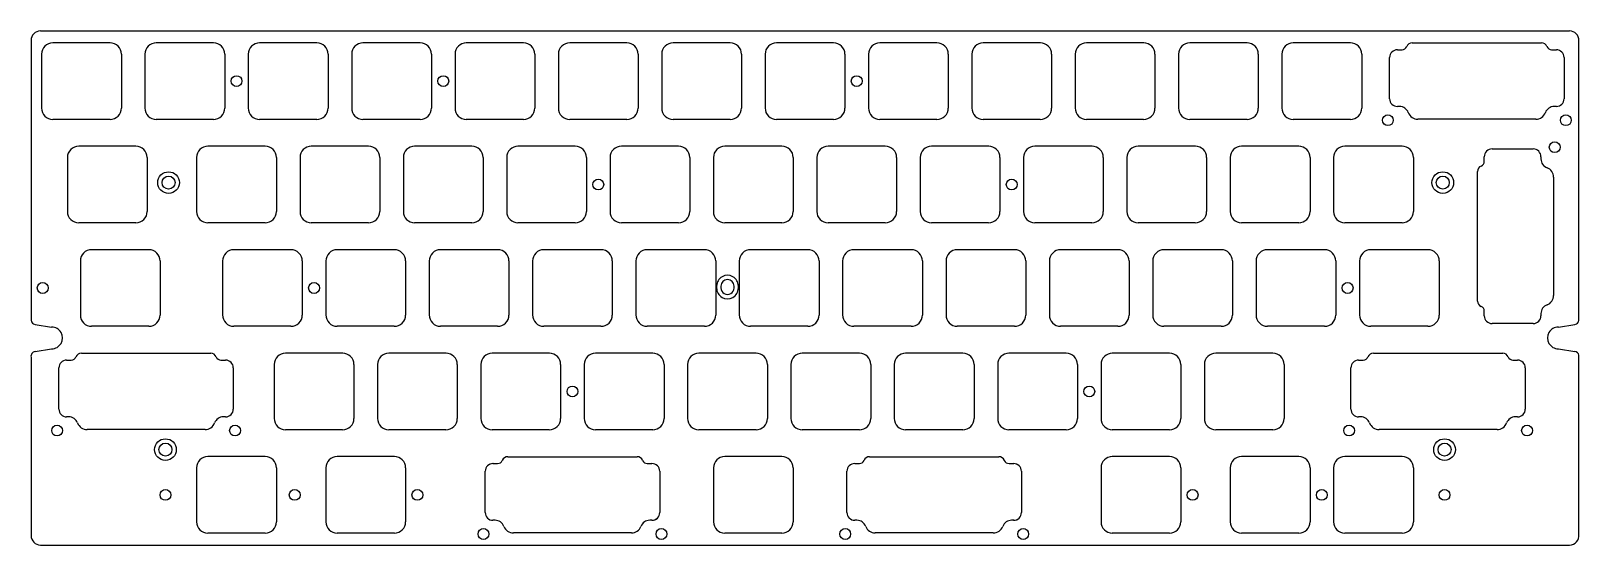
# Model space of a CAD drawing. Header units: millimetres. Extents: x -9 to 276, y -85 to 9.
import ezdxf

# ---------------------------------------------------------------- set-up
doc = ezdxf.new("R2010")
doc.units = ezdxf.units.MM
doc.header["$MEASUREMENT"] = 0
doc.layers.add('BLACK', color=7, linetype='CONTINUOUS')
doc.layers.add('Edge.Cuts', color=53, linetype='CONTINUOUS')

msp = doc.modelspace()

# ---------------------------------------------------------------- linework, layer by layer
at = {"layer": 'BLACK', "linetype": 'Continuous'}
for p, q in [((-7.549999, 9.227501), (274.249872, 9.227501)), ((-9.299999, 7.477485), (-9.300013, -44.04929)), ((5.274972, 7.05), (-5.275, 7.05)), ((24.324972, 7.05), (13.775, 7.05)), ((43.374972, 7.05), (32.825, 7.05)), ((62.424972, 7.05), (51.875, 7.05)), ((81.474972, 7.05), (70.925, 7.05)), ((100.524972, 7.05), (89.975, 7.05)), ((119.574972, 7.05), (109.025, 7.05)), ((138.624972, 7.05), (128.075, 7.05)), ((157.674972, 7.05), (147.125, 7.05)), ((176.724972, 7.05), (166.175, 7.05)), ((195.774972, 7.05), (185.225, 7.05)), ((214.824972, 7.05), (204.275, 7.05)), ((233.874972, 7.05), (223.325, 7.05)), ((276, -44.099973), (276.000001, 7.459735)), ((-7.35, 4.974985), (-7.35, -4.967959)), ((7.350001, 4.975), (7.350001, -4.975015)), ((11.7, 4.974985), (11.7, -4.967959)), ((26.400001, 4.975), (26.400001, -4.975015)), ((30.75, 4.974985), (30.75, -4.967959)), ((45.450001, 4.975), (45.450001, -4.975015)), ((49.8, 4.974985), (49.8, -4.967959)), ((64.500001, 4.975), (64.500001, -4.975015)), ((68.85, 4.974985), (68.85, -4.967959)), ((83.550001, 4.975), (83.550001, -4.975015)), ((87.9, 4.974985), (87.9, -4.967959)), ((102.600001, 4.975), (102.600001, -4.975015)), ((106.95, 4.974985), (106.95, -4.967959)), ((121.650001, 4.975), (121.650001, -4.975015)), ((126, 4.974985), (126, -4.967959)), ((140.700001, 4.975), (140.700001, -4.975015)), ((145.05, 4.974985), (145.05, -4.967959)), ((159.750001, 4.975), (159.750001, -4.975015)), ((164.1, 4.974985), (164.1, -4.967959)), ((178.800001, 4.975), (178.800001, -4.975015)), ((183.15, 4.974985), (183.15, -4.967959)), ((197.850001, 4.975), (197.850001, -4.975015)), ((202.2, 4.974985), (202.2, -4.967959)), ((216.900001, 4.975), (216.900001, -4.975015)), ((221.25, 4.974985), (221.25, -4.967959)), ((235.950001, 4.975), (235.950001, -4.975015)), ((5.26177, -7.05), (-5.275028, -7.05)), ((24.31177, -7.05), (13.774972, -7.05)), ((43.36177, -7.05), (32.824972, -7.05)), ((62.41177, -7.05), (51.874972, -7.05)), ((81.46177, -7.05), (70.924972, -7.05)), ((100.51177, -7.05), (89.974972, -7.05)), ((119.56177, -7.05), (109.024972, -7.05)), ((138.61177, -7.05), (128.074972, -7.05)), ((157.66177, -7.05), (147.124972, -7.05)), ((176.71177, -7.05), (166.174972, -7.05)), ((195.76177, -7.05), (185.224972, -7.05)), ((214.81177, -7.05), (204.274972, -7.05)), ((233.86177, -7.05), (223.324972, -7.05)), ((-2.587499, -14.075015), (-2.587499, -24.01767)), ((10.037472, -12), (-0.5125, -12)), ((12.112501, -14.075), (12.112501, -24.025015)), ((21.225, -14.075015), (21.225, -24.017959)), ((33.849972, -12), (23.3, -12)), ((35.925001, -14.075), (35.925001, -24.025015)), ((40.275, -14.075015), (40.275, -24.017959)), ((52.899972, -12), (42.35, -12)), ((54.975001, -14.075), (54.975001, -24.025015)), ((59.325014, -14.075015), (59.325014, -24.017959)), ((71.949986, -12), (61.400014, -12)), ((74.025015, -14.075), (74.025015, -24.025015)), ((78.375, -14.075015), (78.375, -24.017959)), ((90.999972, -12), (80.45, -12)), ((93.075001, -14.075), (93.075001, -24.025015)), ((97.425, -14.075015), (97.425, -24.017959)), ((110.049972, -12), (99.5, -12)), ((112.125001, -14.075), (112.125001, -24.025015)), ((116.475, -14.075015), (116.475, -24.017959)), ((129.099972, -12), (118.55, -12)), ((131.175001, -14.075), (131.175001, -24.025015)), ((135.525, -14.075015), (135.525, -24.017959)), ((148.149972, -12), (137.6, -12)), ((150.225001, -14.075), (150.225001, -24.025015)), ((154.575, -14.075015), (154.575, -24.017959)), ((167.199972, -12), (156.65, -12)), ((169.275001, -14.075), (169.275001, -24.025015)), ((173.625, -14.075015), (173.625, -24.017959)), ((186.249972, -12), (175.7, -12)), ((188.325001, -14.075), (188.325001, -24.025015)), ((192.675, -14.075015), (192.675, -24.017959)), ((205.299972, -12), (194.75, -12)), ((207.375001, -14.075), (207.375001, -24.025015)), ((211.725, -14.075015), (211.725, -24.017959)), ((224.349972, -12), (213.8, -12)), ((226.425001, -14.075), (226.425001, -24.025015)), ((230.775, -14.075015), (230.775, -24.017959)), ((243.399972, -12), (232.85, -12)), ((245.475001, -14.075), (245.475001, -24.025015)), ((10.024114, -26.1), (-0.512528, -26.1)), ((33.83677, -26.1), (23.299972, -26.1)), ((52.88677, -26.1), (42.349972, -26.1)), ((71.936784, -26.1), (61.399986, -26.1)), ((90.98677, -26.1), (80.449972, -26.1)), ((110.03677, -26.1), (99.499972, -26.1)), ((129.08677, -26.1), (118.549972, -26.1)), ((148.13677, -26.1), (137.599972, -26.1)), ((167.18677, -26.1), (156.649972, -26.1)), ((186.23677, -26.1), (175.699972, -26.1)), ((205.28677, -26.1), (194.749972, -26.1)), ((224.33677, -26.1), (213.799972, -26.1)), ((243.38677, -26.1), (232.849972, -26.1)), ((12.41875, -31.05), (1.868749, -31.05)), ((38.612472, -31.05), (28.0625, -31.05)), ((57.662472, -31.05), (47.1125, -31.05)), ((76.712472, -31.05), (66.1625, -31.05)), ((95.762472, -31.05), (85.2125, -31.05)), ((114.812472, -31.05), (104.2625, -31.05)), ((133.862472, -31.05), (123.3125, -31.05)), ((152.912472, -31.05), (142.3625, -31.05)), ((171.962472, -31.05), (161.4125, -31.05)), ((191.012472, -31.05), (180.4625, -31.05)), ((210.062472, -31.05), (199.5125, -31.05)), ((229.112472, -31.05), (218.5625, -31.05)), ((-0.20625, -33.125), (-0.20625, -43.075001)), ((14.49375, -33.125), (14.49375, -43.075)), ((25.9875, -33.125015), (25.9875, -43.067959)), ((40.687501, -33.125), (40.687501, -43.075015)), ((45.0375, -33.125015), (45.0375, -43.067959)), ((59.737501, -33.125), (59.737501, -43.075015)), ((64.0875, -33.125015), (64.0875, -43.067959)), ((78.787501, -33.125), (78.787501, -43.075015)), ((83.1375, -33.125015), (83.1375, -43.067959)), ((97.837501, -33.125), (97.837501, -43.075015)), ((102.1875, -33.125015), (102.1875, -43.067959)), ((116.887501, -33.125), (116.887501, -43.075015)), ((121.2375, -33.125015), (121.2375, -43.067959)), ((135.937501, -33.125), (135.937501, -43.075015)), ((140.2875, -33.125015), (140.2875, -43.067959)), ((154.987501, -33.125), (154.987501, -43.075015)), ((159.3375, -33.125015), (159.3375, -43.067959)), ((174.037501, -33.125), (174.037501, -43.075015)), ((178.3875, -33.125015), (178.3875, -43.067959)), ((193.087501, -33.125), (193.087501, -43.075015)), ((197.4375, -33.125015), (197.4375, -43.067959)), ((212.137501, -33.125), (212.137501, -43.075015)), ((216.4875, -33.125015), (216.4875, -43.067959)), ((231.187501, -33.125), (231.187501, -43.075015)), ((117.0625, -37.750015), (117.0625, -38.084653)), ((117.8625, -37.750015), (117.8625, -38.088526)), ((120.2625, -38.100015), (120.2625, -37.75)), ((121.0625, -38.100015), (121.0625, -37.750015)), ((-8.549981, -44.799556), (-5.5, -45.299542)), ((12.41875, -45.15), (1.86875, -45.15)), ((38.59927, -45.15), (28.062472, -45.15)), ((57.64927, -45.15), (47.112472, -45.15)), ((76.69927, -45.15), (66.162472, -45.15)), ((95.74927, -45.15), (85.212472, -45.15)), ((114.79927, -45.15), (104.262472, -45.15)), ((133.84927, -45.15), (123.312472, -45.15)), ((152.89927, -45.15), (142.362472, -45.15)), ((171.94927, -45.15), (161.412472, -45.15)), ((190.99927, -45.15), (180.462472, -45.15)), ((210.04927, -45.15), (199.512472, -45.15)), ((229.09927, -45.15), (218.562472, -45.15)), ((272.200306, -45.299492), (275.249949, -44.79955)), ((-9.299943, -50.844098), (-9.291814, -83.677948)), ((-8.549987, -49.799525), (-5.500034, -49.299548)), ((48.137472, -50.1), (37.5875, -50.1)), ((67.187472, -50.1), (56.6375, -50.1)), ((86.237472, -50.1), (75.6875, -50.1)), ((105.287472, -50.1), (94.7375, -50.1)), ((124.337472, -50.1), (113.7875, -50.1)), ((143.387472, -50.1), (132.8375, -50.1)), ((162.437472, -50.1), (151.8875, -50.1)), ((181.487472, -50.1), (170.9375, -50.1)), ((200.537472, -50.1), (189.9875, -50.1)), ((219.587472, -50.1), (209.0375, -50.1)), ((272.199979, -49.299539), (275.249888, -49.799523)), ((275.997652, -50.490272), (275.99884, -50.495204)), ((275.999994, -83.50824), (276, -50.549515)), ((35.5125, -52.175015), (35.5125, -62.117959)), ((50.212501, -52.175), (50.212501, -62.125015)), ((54.5625, -52.175015), (54.5625, -62.117959)), ((69.262501, -52.175), (69.262501, -62.125015)), ((73.6125, -52.175015), (73.6125, -62.117959)), ((88.312501, -52.175), (88.312501, -62.125015)), ((92.6625, -52.175015), (92.6625, -62.117959)), ((107.362501, -52.175), (107.362501, -62.125015)), ((111.7125, -52.175015), (111.7125, -62.117959)), ((126.412501, -52.175), (126.412501, -62.125015)), ((130.7625, -52.175015), (130.7625, -62.117959)), ((145.462501, -52.175), (145.462501, -62.125015)), ((149.8125, -52.175015), (149.8125, -62.117959)), ((164.512501, -52.175), (164.512501, -62.125015)), ((168.8625, -52.175015), (168.8625, -62.117959)), ((183.562501, -52.175), (183.562501, -62.125015)), ((187.9125, -52.175015), (187.9125, -62.117959)), ((202.612501, -52.175), (202.612501, -62.125015)), ((206.9625, -52.175015), (206.9625, -62.117959)), ((221.662501, -52.175), (221.662501, -62.125015)), ((48.12427, -64.2), (37.587472, -64.2)), ((67.17427, -64.2), (56.637472, -64.2)), ((86.22427, -64.2), (75.687472, -64.2)), ((105.27427, -64.2), (94.737472, -64.2)), ((124.32427, -64.2), (113.787472, -64.2)), ((143.37427, -64.2), (132.837472, -64.2)), ((162.42427, -64.2), (151.887472, -64.2)), ((181.47427, -64.2), (170.937472, -64.2)), ((200.52427, -64.2), (189.987472, -64.2)), ((219.57427, -64.2), (209.037472, -64.2)), ((-7.541828, -85.4275), (274.258182, -85.427509))]:
    msp.add_line(p, q, dxfattribs=at)
at = {"layer": 'BLACK'}
for centre, radius in [((28.575, 0), 1), ((66.675, 0), 1), ((142.875, 0), 1), ((16.04875, -18.7), 2), ((250.9012, -18.7), 2), ((16.04875, -18.7), 1.2), ((95.25, -19.05), 1), ((171.45, -19.05), 1), ((250.9012, -18.7), 1.2), ((-7.14375, -38.1), 1), ((42.8625, -38.1), 1), ((90.4875, -57.15), 1), ((185.7375, -57.15), 1), ((15.4781, -67.8656), 2), ((15.4781, -67.8656), 1.2), ((251.2219, -67.8656), 2), ((251.2219, -67.8656), 1.2)]:
    msp.add_circle(centre, radius, dxfattribs=at)
for centre, radius, start, end in [((-7.550028, 7.477485), 1.749971, 89.99905054, 180), ((274.249772, 7.477185), 1.750316, 359.42877291, 89.99672655), ((-5.275028, 4.974985), 2.074972, 89.99922686, 180), ((5.27501, 4.975024), 2.074976, 359.99933729, 90.00104928), ((13.774972, 4.974985), 2.074972, 89.99922686, 180), ((24.32501, 4.975024), 2.074976, 359.99933729, 90.00104928), ((32.824972, 4.974985), 2.074972, 89.99922686, 180), ((43.37501, 4.975024), 2.074976, 359.99933729, 90.00104928), ((51.874972, 4.974985), 2.074972, 89.99922686, 180), ((62.425012, 4.97502), 2.07498, 359.99944774, 90.00110451), ((70.924972, 4.974985), 2.074972, 89.99922686, 180), ((81.47501, 4.975024), 2.074976, 359.99933729, 90.00104928), ((89.974972, 4.974985), 2.074972, 89.99922686, 180), ((100.525012, 4.97502), 2.07498, 359.99944774, 90.00110451), ((109.024972, 4.974985), 2.074972, 89.99922686, 180), ((119.57501, 4.975024), 2.074976, 359.99933729, 90.00104928), ((128.074972, 4.974985), 2.074972, 89.99922686, 180), ((138.625012, 4.97502), 2.07498, 359.99944774, 90.00110451), ((147.124972, 4.974985), 2.074972, 89.99922686, 180), ((157.67501, 4.975024), 2.074976, 359.99933729, 90.00104928), ((166.174972, 4.974985), 2.074972, 89.99922686, 180), ((176.725012, 4.97502), 2.07498, 359.99944774, 90.00110451), ((185.224972, 4.974985), 2.074972, 89.99922686, 180), ((195.77501, 4.975024), 2.074976, 359.99933729, 90.00104928), ((204.274972, 4.974985), 2.074972, 89.99922686, 180), ((214.825012, 4.97502), 2.07498, 359.99944774, 90.00110451), ((223.324972, 4.974985), 2.074972, 89.99922686, 180), ((233.87501, 4.975024), 2.074976, 359.99933729, 90.00104928), ((-5.275028, -4.975015), 2.074985, 179.80516486, 270), ((5.274972, -4.975015), 2.075028, 269.63546306, 0), ((13.774972, -4.975015), 2.074985, 179.80516486, 270), ((24.324972, -4.975015), 2.075028, 269.63546306, 0), ((32.824972, -4.975015), 2.074985, 179.80516486, 270), ((43.374972, -4.975015), 2.075028, 269.63546306, 0), ((51.874972, -4.975015), 2.074985, 179.80516486, 270), ((62.424972, -4.975015), 2.075028, 269.63546306, 0), ((70.924972, -4.975015), 2.074985, 179.80516486, 270), ((81.474972, -4.975015), 2.075028, 269.63546306, 0), ((89.974972, -4.975015), 2.074985, 179.80516486, 270), ((100.524972, -4.975015), 2.075028, 269.63546306, 0), ((109.024972, -4.975015), 2.074985, 179.80516486, 270), ((119.574972, -4.975015), 2.075028, 269.63546306, 0), ((128.074972, -4.975015), 2.074985, 179.80516486, 270), ((138.624972, -4.975015), 2.075028, 269.63546306, 0), ((147.124972, -4.975015), 2.074985, 179.80516486, 270), ((157.674972, -4.975015), 2.075028, 269.63546306, 0), ((166.174972, -4.975015), 2.074985, 179.80516486, 270), ((176.724972, -4.975015), 2.075028, 269.63546306, 0), ((185.224972, -4.975015), 2.074985, 179.80516486, 270), ((195.774972, -4.975015), 2.075028, 269.63546306, 0), ((204.274972, -4.975015), 2.074985, 179.80516486, 270), ((214.824972, -4.975015), 2.075028, 269.63546306, 0), ((223.324972, -4.975015), 2.074985, 179.80516486, 270), ((233.874972, -4.975015), 2.075028, 269.63546306, 0), ((-0.512528, -14.075015), 2.074971, 89.99922686, 180), ((10.037472, -14.075015), 2.075015, 0.00041418, 90), ((23.299972, -14.075015), 2.074972, 89.99922686, 180), ((33.85001, -14.074976), 2.074976, 359.99933729, 90.00104928), ((42.349972, -14.075015), 2.074972, 89.99922686, 180), ((52.900012, -14.07498), 2.07498, 359.99944774, 90.00110451), ((61.400014, -14.075), 2.075, 90, 180.00041419), ((71.95002, -14.07498), 2.07498, 359.99944775, 90.00093883), ((80.449972, -14.075015), 2.074972, 89.99922686, 180), ((91.000012, -14.07498), 2.07498, 359.99944774, 90.00110451), ((99.499972, -14.075015), 2.074972, 89.99922686, 180), ((110.05001, -14.074976), 2.074976, 359.99933729, 90.00104928), ((118.549972, -14.075015), 2.074972, 89.99922686, 180), ((129.100012, -14.07498), 2.07498, 359.99944774, 90.00110451), ((137.599972, -14.075015), 2.074972, 89.99922686, 180), ((148.15001, -14.074976), 2.074976, 359.99933729, 90.00104928), ((156.649972, -14.075015), 2.074972, 89.99922686, 180), ((167.200012, -14.07498), 2.07498, 359.99944774, 90.00110451), ((175.699972, -14.075015), 2.074972, 89.99922686, 180), ((186.25001, -14.074976), 2.074976, 359.99933729, 90.00104928), ((194.749972, -14.075015), 2.074972, 89.99922686, 180), ((205.300012, -14.07498), 2.07498, 359.99944774, 90.00110451), ((213.799972, -14.075015), 2.074972, 89.99922686, 180), ((224.35001, -14.074976), 2.074976, 359.99933729, 90.00104928), ((232.849972, -14.075015), 2.074972, 89.99922686, 180), ((243.400012, -14.07498), 2.07498, 359.99944774, 90.00110451), ((-0.512528, -24.025015), 2.074985, 179.79718476, 270), ((10.037472, -24.025015), 2.075029, 269.63115567, 0), ((23.299972, -24.025015), 2.074985, 179.80516486, 270), ((33.849972, -24.025015), 2.075028, 269.63546306, 0), ((42.349972, -24.025015), 2.074985, 179.80516486, 270), ((52.899972, -24.025015), 2.075028, 269.63546306, 0), ((61.400023, -24.024979), 2.075021, 179.80616236, 269.99897835), ((71.94994, -24.02497), 2.075074, 269.63674107, 359.99875749), ((80.449972, -24.025015), 2.074985, 179.80516486, 270), ((90.999972, -24.025015), 2.075028, 269.63546306, 0), ((99.499972, -24.025015), 2.074985, 179.80516486, 270), ((110.049972, -24.025015), 2.075028, 269.63546306, 0), ((118.549972, -24.025015), 2.074985, 179.80516486, 270), ((129.099972, -24.025015), 2.075028, 269.63546306, 0), ((137.599972, -24.025015), 2.074985, 179.80516486, 270), ((148.149972, -24.025015), 2.075028, 269.63546306, 0), ((156.649972, -24.025015), 2.074985, 179.80516486, 270), ((167.199972, -24.025015), 2.075028, 269.63546306, 0), ((175.699972, -24.025015), 2.074985, 179.80516486, 270), ((186.249972, -24.025015), 2.075028, 269.63546306, 0), ((194.749972, -24.025015), 2.074985, 179.80516486, 270), ((205.299972, -24.025015), 2.075028, 269.63546306, 0), ((213.799972, -24.025015), 2.074985, 179.80516486, 270), ((224.349972, -24.025015), 2.075028, 269.63546306, 0), ((232.849972, -24.025015), 2.074985, 179.80516486, 270), ((243.399972, -24.025015), 2.075028, 269.63546306, 0), ((1.868754, -33.125004), 2.075004, 90.00013806, 179.99988955), ((12.41875, -33.125), 2.075, 0, 90), ((28.062472, -33.125015), 2.074972, 89.99922686, 180), ((38.61251, -33.124976), 2.074976, 359.99933729, 90.00104928), ((47.112472, -33.125015), 2.074972, 89.99922686, 180), ((57.662512, -33.12498), 2.07498, 359.99944774, 90.00110451), ((66.162472, -33.125015), 2.074972, 89.99922686, 180), ((76.71251, -33.124976), 2.074976, 359.99933729, 90.00104928), ((85.212472, -33.125015), 2.074972, 89.99922686, 180), ((95.762512, -33.12498), 2.07498, 359.99944774, 90.00110451), ((104.262472, -33.125015), 2.074972, 89.99922686, 180), ((114.81251, -33.124976), 2.074976, 359.99933729, 90.00104928), ((123.312472, -33.125015), 2.074972, 89.99922686, 180), ((133.862512, -33.12498), 2.07498, 359.99944774, 90.00110451), ((142.362472, -33.125015), 2.074972, 89.99922686, 180), ((152.91251, -33.124976), 2.074976, 359.99933729, 90.00104928), ((161.412472, -33.125015), 2.074972, 89.99922686, 180), ((171.962512, -33.12498), 2.07498, 359.99944774, 90.00110451), ((180.462472, -33.125015), 2.074972, 89.99922686, 180), ((191.01251, -33.124976), 2.074976, 359.99933729, 90.00104928), ((199.512472, -33.125015), 2.074972, 89.99922686, 180), ((210.062512, -33.12498), 2.07498, 359.99944774, 90.00110451), ((218.562472, -33.125015), 2.074972, 89.99922686, 180), ((229.11251, -33.124976), 2.074976, 359.99933729, 90.00104928), ((119.062472, -37.749972), 1.999972, 359.99876812, 180.00123188), ((119.062472, -37.750015), 1.199972, 0.00071618, 180), ((119.062472, -38.100015), 2.000028, 179.55991361, 0), ((119.062472, -38.100015), 1.200028, 179.45144462, 0), ((-8.403028, -43.902615), 0.9089, 189.286816, 260.69544135), ((-5.500008, -47.299545), 2.000003, 269.99925516, 89.99977082), ((1.868752, -43.074998), 2.075002, 180.00008284, 269.99994478), ((12.41875, -43.075), 2.075, 270, 0), ((28.062472, -43.075015), 2.074985, 179.80516486, 270), ((38.612472, -43.075015), 2.075028, 269.63546306, 0), ((47.112472, -43.075015), 2.074985, 179.80516486, 270), ((57.662472, -43.075015), 2.075028, 269.63546306, 0), ((66.162472, -43.075015), 2.074985, 179.80516486, 270), ((76.712472, -43.075015), 2.075028, 269.63546306, 0), ((85.212472, -43.075015), 2.074985, 179.80516486, 270), ((95.762472, -43.075015), 2.075028, 269.63546306, 0), ((104.262472, -43.075015), 2.074985, 179.80516486, 270), ((114.812472, -43.075015), 2.075028, 269.63546306, 0), ((123.312472, -43.075015), 2.074985, 179.80516486, 270), ((133.862472, -43.075015), 2.075028, 269.63546306, 0), ((142.362472, -43.075015), 2.074985, 179.80516486, 270), ((152.912472, -43.075015), 2.075028, 269.63546306, 0), ((161.412472, -43.075015), 2.074985, 179.80516486, 270), ((171.962472, -43.075015), 2.075028, 269.63546306, 0), ((180.462472, -43.075015), 2.074985, 179.80516486, 270), ((191.012472, -43.075015), 2.075028, 269.63546306, 0), ((199.512472, -43.075015), 2.074985, 179.80516486, 270), ((210.062472, -43.075015), 2.075028, 269.63546306, 0), ((218.562472, -43.075015), 2.074985, 179.80516486, 270), ((229.112472, -43.075015), 2.075028, 269.63546306, 0), ((272.199972, -47.299515), 2.000024, 89.99043171, 270.00020053), ((275.100372, -43.887315), 0.924421, 279.31175104, 346.69865065), ((-8.402928, -50.696615), 0.909058, 99.30963225, 189.33676968), ((37.587472, -52.175015), 2.074972, 89.99922686, 180), ((48.13751, -52.174976), 2.074976, 359.99933729, 90.00104928), ((56.637472, -52.175015), 2.074972, 89.99922686, 180), ((67.187512, -52.17498), 2.07498, 359.99944774, 90.00110451), ((75.687472, -52.175015), 2.074972, 89.99922686, 180), ((86.23751, -52.174976), 2.074976, 359.99933729, 90.00104928), ((94.737472, -52.175015), 2.074972, 89.99922686, 180), ((105.287512, -52.17498), 2.07498, 359.99944774, 90.00110451), ((113.787472, -52.175015), 2.074972, 89.99922686, 180), ((124.33751, -52.174976), 2.074976, 359.99933729, 90.00104928), ((132.837472, -52.175015), 2.074972, 89.99922686, 180), ((143.387512, -52.17498), 2.07498, 359.99944774, 90.00110451), ((151.887472, -52.175015), 2.074972, 89.99922686, 180), ((162.43751, -52.174976), 2.074976, 359.99933729, 90.00104928), ((170.937472, -52.175015), 2.074972, 89.99922686, 180), ((181.487512, -52.17498), 2.07498, 359.99944774, 90.00110451), ((189.987472, -52.175015), 2.074972, 89.99922686, 180), ((200.53751, -52.174976), 2.074976, 359.99933729, 90.00104928), ((209.037472, -52.175015), 2.074972, 89.99922686, 180), ((219.587512, -52.17498), 2.07498, 359.99944774, 90.00110451), ((275.100472, -50.711315), 0.923951, 13.52604479, 80.69359508), ((275.251872, -50.549515), 0.748129, 0, 4.54190364), ((37.587472, -62.125015), 2.074985, 179.80516486, 270), ((48.137472, -62.125015), 2.075028, 269.63546306, 0), ((56.637472, -62.125015), 2.074985, 179.80516486, 270), ((67.187472, -62.125015), 2.075028, 269.63546306, 0), ((75.687472, -62.125015), 2.074985, 179.80516486, 270), ((86.237472, -62.125015), 2.075028, 269.63546306, 0), ((94.737472, -62.125015), 2.074985, 179.80516486, 270), ((105.287472, -62.125015), 2.075028, 269.63546306, 0), ((113.787472, -62.125015), 2.074985, 179.80516486, 270), ((124.337472, -62.125015), 2.075028, 269.63546306, 0), ((132.837472, -62.125015), 2.074985, 179.80516486, 270), ((143.387472, -62.125015), 2.075028, 269.63546306, 0), ((151.887472, -62.125015), 2.074985, 179.80516486, 270), ((162.437472, -62.125015), 2.075028, 269.63546306, 0), ((170.937472, -62.125015), 2.074985, 179.80516486, 270), ((181.487472, -62.125015), 2.075028, 269.63546306, 0), ((189.987472, -62.125015), 2.074985, 179.80516486, 270), ((200.537472, -62.125015), 2.075028, 269.63546306, 0), ((209.037472, -62.125015), 2.074985, 179.80516486, 270), ((219.587472, -62.125015), 2.075028, 269.63546306, 0), ((-7.541828, -83.677515), 1.749985, 180.01417673, 270), ((274.258172, -83.677515), 1.750028, 270.0003274, 5.55072892)]:
    msp.add_arc(centre, radius, start, end, dxfattribs=at)
at = {"layer": 'Edge.Cuts', "linetype": 'CONTINUOUS'}
for p, q in [((242.52436, 5.77544), (243.38997, 5.77544)), ((245.24718, 7.0276), (269.10242, 7.0276)), ((270.95963, 5.77544), (271.82524, 5.77544)), ((241.09936, -3.25044), (241.09936, 4.35044)), ((273.25024, 4.35044), (273.25024, -3.25044)), ((242.9284, -4.67544), (242.52436, -4.67544)), ((271.82524, -4.67544), (271.4212, -4.67544)), ((268.0503, -7.01191), (246.2993, -7.01191)), ((258.54331, -14.79037), (258.54331, -13.92476)), ((259.96831, -12.49976), (267.56919, -12.49976)), ((268.99419, -13.92476), (268.99419, -14.3288)), ((257.29115, -40.50282), (257.29115, -16.64758)), ((271.33066, -17.6997), (271.33066, -39.4507)), ((248.16875, -31.05), (237.618749, -31.05)), ((235.54375, -33.125), (235.54375, -43.075001)), ((250.24375, -33.125), (250.24375, -43.075)), ((258.54331, -43.22564), (258.54331, -42.36003)), ((248.16875, -45.15), (237.61875, -45.15)), ((267.56919, -44.65064), (259.96831, -44.65064)), ((268.99419, -42.8216), (268.99419, -43.22564)), ((-0.02157, -50.1224), (23.83367, -50.1224)), ((238.10343, -50.1224), (261.95867, -50.1224)), ((-4.16939, -60.40044), (-4.16939, -52.79956)), ((-2.74439, -51.37456), (-1.87878, -51.37456)), ((25.69088, -51.37456), (26.55649, -51.37456)), ((27.98149, -52.79956), (27.98149, -60.40044)), ((233.95561, -60.40044), (233.95561, -52.79956)), ((235.38061, -51.37456), (236.24622, -51.37456)), ((263.81588, -51.37456), (264.68149, -51.37456)), ((266.10649, -52.79956), (266.10649, -60.40044)), ((-2.34035, -61.82544), (-2.74439, -61.82544)), ((26.55649, -61.82544), (26.15245, -61.82544)), ((235.78465, -61.82544), (235.38061, -61.82544)), ((264.68149, -61.82544), (264.27745, -61.82544)), ((22.78155, -64.16191), (1.03055, -64.16191)), ((260.90655, -64.16191), (239.15555, -64.16191)), ((21.225, -71.225), (21.225, -81.175001)), ((21.225, -71.225), (21.225, -81.175001)), ((33.85, -69.15), (23.299999, -69.15)), ((33.85, -69.15), (23.299999, -69.15)), ((35.925, -71.225), (35.925, -81.175)), ((35.925, -71.225), (35.925, -81.175)), ((45.0375, -71.225), (45.0375, -81.175001)), ((45.0375, -71.225), (45.0375, -81.175001)), ((57.6625, -69.15), (47.112499, -69.15)), ((57.6625, -69.15), (47.112499, -69.15)), ((59.7375, -71.225), (59.7375, -81.175)), ((59.7375, -71.225), (59.7375, -81.175)), ((75.83686, -70.42456), (76.70247, -70.42456)), ((75.849012, -70.42456), (76.702575, -70.42456)), ((76.702575, -70.424548), (76.702575, -70.42456)), ((78.55968, -69.1724), (102.41492, -69.1724)), ((78.559875, -69.172411), (78.559875, -69.1724)), ((78.559875, -69.1724), (102.415075, -69.1724)), ((104.27213, -70.42456), (105.13774, -70.42456)), ((104.272275, -70.42456), (105.137875, -70.42456)), ((116.475, -71.225), (116.475, -81.175001)), ((116.475, -71.225), (116.475, -81.175001)), ((129.1, -69.15), (118.549999, -69.15)), ((129.1, -69.15), (118.549999, -69.15)), ((131.175, -71.225), (131.175, -81.175)), ((131.175, -71.225), (131.175, -81.175)), ((142.51186, -70.42456), (143.37747, -70.42456)), ((142.524012, -70.42456), (143.377575, -70.42456)), ((143.377575, -70.424548), (143.377575, -70.42456)), ((145.23468, -69.1724), (169.08992, -69.1724)), ((145.234875, -69.172411), (145.234875, -69.1724)), ((145.234875, -69.1724), (169.090075, -69.1724)), ((170.94713, -70.42456), (171.81274, -70.42456)), ((170.947275, -70.42456), (171.812875, -70.42456)), ((187.9125, -71.225), (187.9125, -81.175001)), ((187.9125, -71.225), (187.9125, -81.175001)), ((200.5375, -69.15), (189.987499, -69.15)), ((200.5375, -69.15), (189.987499, -69.15)), ((202.6125, -71.225), (202.6125, -81.175)), ((202.6125, -71.225), (202.6125, -81.175)), ((211.725, -71.225), (211.725, -81.175001)), ((211.725, -71.225), (211.725, -81.175001)), ((224.35, -69.15), (213.799999, -69.15)), ((224.35, -69.15), (213.799999, -69.15)), ((226.425, -71.225), (226.425, -81.175)), ((226.425, -71.225), (226.425, -81.175)), ((230.775, -71.225), (230.775, -81.175001)), ((230.775, -71.225), (230.775, -81.175001)), ((243.4, -69.15), (232.849999, -69.15)), ((243.4, -69.15), (232.849999, -69.15)), ((245.475, -71.225), (245.475, -81.175)), ((245.475, -71.225), (245.475, -81.175)), ((74.41186, -79.45044), (74.41186, -71.84956)), ((74.411985, -79.45044), (74.411985, -71.8497)), ((106.56274, -71.84956), (106.56274, -79.45044)), ((106.562865, -71.84956), (106.562865, -79.4504)), ((141.08686, -79.45044), (141.08686, -71.84956)), ((141.086985, -79.45044), (141.086985, -71.8497)), ((173.23774, -71.84956), (173.23774, -79.45044)), ((173.237865, -71.84956), (173.237865, -79.4504)), ((76.2409, -80.87544), (75.83686, -80.87544)), ((76.241075, -80.87544), (75.836975, -80.87544)), ((105.13774, -80.87544), (104.7337, -80.87544)), ((105.125958, -80.87544), (104.733825, -80.87544)), ((142.9159, -80.87544), (142.51186, -80.87544)), ((142.916075, -80.87544), (142.511975, -80.87544)), ((171.81274, -80.87544), (171.4087, -80.87544)), ((171.800958, -80.87544), (171.408825, -80.87544)), ((33.85, -83.25), (23.3, -83.25)), ((33.85, -83.25), (23.3, -83.25)), ((57.6625, -83.25), (47.1125, -83.25)), ((57.6625, -83.25), (47.1125, -83.25)), ((101.3628, -83.21191), (79.6118, -83.21191)), ((101.362925, -83.21191), (79.612075, -83.21191)), ((129.1, -83.25), (118.55, -83.25)), ((129.1, -83.25), (118.55, -83.25)), ((168.0378, -83.21191), (146.2868, -83.21191)), ((168.037925, -83.21191), (146.287075, -83.21191)), ((200.5375, -83.25), (189.9875, -83.25)), ((200.5375, -83.25), (189.9875, -83.25)), ((224.35, -83.25), (213.8, -83.25)), ((224.35, -83.25), (213.8, -83.25)), ((243.4, -83.25), (232.85, -83.25)), ((243.4, -83.25), (232.85, -83.25))]:
    msp.add_line(p, q, dxfattribs=at)
at = {"layer": 'Edge.Cuts'}
for centre in [(240.775, -7.2), (273.575, -7.2), (271.51875, -12.175), (233.3625, -38.1), (-4.49375, -64.35), (28.30625, -64.35), (233.63125, -64.35), (266.43125, -64.35), (15.478125, -76.2), (39.290625, -76.2), (61.9125, -76.2), (204.7875, -76.2), (228.6, -76.2), (251.221875, -76.2), (74.0875, -83.4), (106.8875, -83.4), (140.7625, -83.4), (173.5625, -83.4)]:
    msp.add_circle(centre, 1, dxfattribs=at)
for centre, radius, start, end in [((242.52436, 4.35044), 1.425, 90, 180), ((243.38997, 6.70385), 0.928411, -90, -22.02270195), ((245.2472, 5.9526), 1.075006, 90.00106597, 157.97610066), ((269.1024, 5.9526), 1.075, 22.02389934, 89.99893403), ((270.9596, 6.7039), 0.92846, -157.97374324, -89.99814868), ((271.82524, 4.35044), 1.425, 0, 90), ((242.52436, -3.25044), 1.425, -180, -90), ((242.92841, -6.40037), 1.72493, 20.54597615, 90.00033216), ((271.4212, -6.4004), 1.724938, 90, 159.45340178), ((271.8252, -3.2504), 1.42504, -89.99839174, -0.00160826), ((246.29931, -5.13696), 1.87495, -159.45407657, -90.00030559), ((268.0503, -5.137), 1.874943, -90, -20.54506499), ((259.96831, -13.92476), 1.425, 90, 180), ((267.56915, -13.9248), 1.42504, 0.00160826, 89.99839174), ((258.36615, -16.6476), 1.075, 112.02389934, 179.99893403), ((257.61485, -14.7904), 0.92846, -67.97374324, 0.00185132), ((270.71915, -14.3288), 1.724938, -180, -110.54659822), ((269.45575, -17.6997), 1.874943, 0, 69.45493501), ((237.6188, -33.125), 2.07505, 90.00140823, 180), ((248.1688, -33.125), 2.075, 0, 90.00138062), ((269.45571, -39.45069), 1.87495, -69.45407657, -0.00030559), ((258.36615, -40.5028), 1.075006, -179.99893403, -112.02389934), ((257.6149, -42.36003), 0.928411, 0, 67.97729805), ((270.71912, -42.82159), 1.72493, -249.45402385, -179.99966784), ((237.6188, -43.075), 2.075, -179.99997239, -90.00138062), ((248.1688, -43.075), 2.07495, -90.00138062, 0), ((259.96831, -43.22564), 1.425, -180, -90), ((267.56919, -43.22564), 1.425, -90, 0), ((-1.87878, -50.44615), 0.928411, -90, -22.02270195), ((-0.02155, -51.1974), 1.075006, 90.00106597, 157.97610066), ((23.83365, -51.1974), 1.075, 22.02389934, 89.99893403), ((25.69085, -50.4461), 0.92846, -157.97374324, -89.99814868), ((236.24622, -50.44615), 0.928411, -90, -22.02270195), ((238.10345, -51.1974), 1.075006, 90.00106597, 157.97610066), ((261.95865, -51.1974), 1.075, 22.02389934, 89.99893403), ((263.81585, -50.4461), 0.92846, -157.97374324, -89.99814868), ((-2.74439, -52.79956), 1.425, 90, 180), ((26.55649, -52.79956), 1.425, 0, 90), ((235.38061, -52.79956), 1.425, 90, 180), ((264.68149, -52.79956), 1.425, 0, 90), ((-2.74439, -60.40044), 1.425, -180, -90), ((-2.34034, -63.55037), 1.72493, 20.54597615, 90.00033216), ((26.15245, -63.5504), 1.724938, 90, 159.45340178), ((26.55645, -60.4004), 1.42504, -89.99839174, -0.00160826), ((235.38061, -60.40044), 1.425, -180, -90), ((235.78466, -63.55037), 1.72493, 20.54597615, 90.00033216), ((264.27745, -63.5504), 1.724938, 90, 159.45340178), ((264.68145, -60.4004), 1.42504, -89.99839174, -0.00160826), ((1.03056, -62.28696), 1.87495, -159.45407657, -90.00030559), ((22.78155, -62.287), 1.874943, -90, -20.54506499), ((239.15556, -62.28696), 1.87495, -159.45407657, -90.00030559), ((260.90655, -62.287), 1.874943, -90, -20.54506499), ((23.3, -71.225), 2.075, 90.00002761, 180), ((23.3, -71.225), 2.075, 90.00002761, 180), ((33.85, -71.225), 2.075, 0, 90), ((33.85, -71.225), 2.075, 0, 90), ((47.1125, -71.225), 2.075, 90.00002761, 180), ((47.1125, -71.225), 2.075, 90.00002761, 180), ((57.6625, -71.225), 2.075, 0, 90), ((57.6625, -71.225), 2.075, 0, 90), ((75.83686, -71.84956), 1.425, 90, 180), ((75.8371, -71.8496), 1.425115, -270.47891951, -179.99597957), ((76.70247, -69.49615), 0.928411, -90, -22.02270195), ((76.7026, -69.4962), 0.928388, -90.00154288, -22.01995704), ((78.5597, -70.2474), 1.075006, 90.00106597, 157.97610066), ((78.5598, -70.2474), 1.074983, 89.99600256, 157.97560099), ((102.4149, -70.2474), 1.075, 22.02389934, 89.99893403), ((102.415, -70.2474), 1.075, 22.02339581, 89.99600262), ((104.2721, -69.4961), 0.92846, -157.97374324, -89.99814868), ((104.2723, -69.4961), 0.92846, -157.97545325, -90.00154276), ((105.13774, -71.84956), 1.425, 0, 90), ((105.1379, -71.8495), 1.42494, -0.00241256, 90.00100523), ((118.55, -71.225), 2.075, 90.00002761, 180), ((118.55, -71.225), 2.075, 90.00002761, 180), ((129.1, -71.225), 2.075, 0, 90), ((129.1, -71.225), 2.075, 0, 90), ((142.51186, -71.84956), 1.425, 90, 180), ((142.5121, -71.8496), 1.425115, -270.47891951, -179.99597957), ((143.37747, -69.49615), 0.928411, -90, -22.02270195), ((143.3776, -69.4962), 0.928388, -90.00154288, -22.01995704), ((145.2347, -70.2474), 1.075006, 90.00106597, 157.97610066), ((145.2348, -70.2474), 1.074983, 89.99600256, 157.97560099), ((169.0899, -70.2474), 1.075, 22.02389934, 89.99893403), ((169.09, -70.2474), 1.075, 22.02339581, 89.99600262), ((170.9471, -69.4961), 0.92846, -157.97374324, -89.99814868), ((170.9473, -69.4961), 0.92846, -157.97545325, -90.00154276), ((171.81274, -71.84956), 1.425, 0, 90), ((171.8129, -71.8495), 1.42494, -0.00241256, 90.00100523), ((189.9875, -71.225), 2.075, 90.00002761, 180), ((189.9875, -71.225), 2.075, 90.00002761, 180), ((200.5375, -71.225), 2.075, 0, 90), ((200.5375, -71.225), 2.075, 0, 90), ((213.8, -71.225), 2.075, 90.00002761, 180), ((213.8, -71.225), 2.075, 90.00002761, 180), ((224.35, -71.225), 2.075, 0, 90), ((224.35, -71.225), 2.075, 0, 90), ((232.85, -71.225), 2.075, 90.00002761, 180), ((232.85, -71.225), 2.075, 90.00002761, 180), ((243.4, -71.225), 2.075, 0, 90), ((243.4, -71.225), 2.075, 0, 90), ((75.83686, -79.45044), 1.425, -180, -90), ((75.837, -79.4504), 1.42504, -179.99839174, -90.00100516), ((105.1377, -79.4504), 1.425165, -90.47210798, 0), ((105.1377, -79.4504), 1.42504, -89.99839174, -0.00160826), ((142.51186, -79.45044), 1.425, -180, -90), ((142.512, -79.4504), 1.42504, -179.99839174, -90.00100516), ((171.8127, -79.4504), 1.425165, -90.47210798, 0), ((171.8127, -79.4504), 1.42504, -89.99839174, -0.00160826), ((23.3, -81.175), 2.075, -179.99997239, -90), ((23.3, -81.175), 2.075, -179.99997239, -90), ((33.85, -81.175), 2.075, -90, 0), ((33.85, -81.175), 2.075, -90, 0), ((47.1125, -81.175), 2.075, -179.99997239, -90), ((47.1125, -81.175), 2.075, -179.99997239, -90), ((57.6625, -81.175), 2.075, -90, 0), ((57.6625, -81.175), 2.075, -90, 0), ((76.24091, -82.60037), 1.72493, 20.54597615, 90.00033216), ((76.2411, -82.6003), 1.72486, 20.54456057, 90.00083044), ((79.61181, -81.33696), 1.87495, -159.45407657, -90.00030559), ((79.612, -81.3369), 1.87501, -159.45305696, -89.99770818), ((101.3628, -81.337), 1.874943, -90, -20.54506499), ((101.3628, -81.3368), 1.87513, -89.99618055, -20.54944701), ((104.7337, -82.6004), 1.724938, 90, 159.45340178), ((104.7338, -82.6004), 1.724915, 89.99916959, 159.45311033), ((118.55, -81.175), 2.075, -179.99997239, -90), ((118.55, -81.175), 2.075, -179.99997239, -90), ((129.1, -81.175), 2.075, -90, 0), ((129.1, -81.175), 2.075, -90, 0), ((142.91591, -82.60037), 1.72493, 20.54597615, 90.00033216), ((142.9161, -82.6003), 1.72486, 20.54456057, 90.00083044), ((146.28681, -81.33696), 1.87495, -159.45407657, -90.00030559), ((146.287, -81.3369), 1.87501, -159.45305696, -89.99770818), ((168.0378, -81.337), 1.874943, -90, -20.54506499), ((168.0378, -81.3368), 1.87513, -89.99618055, -20.54944701), ((171.4087, -82.6004), 1.724938, 90, 159.45340178), ((171.4088, -82.6004), 1.724915, 89.99916959, 159.45311033), ((189.9875, -81.175), 2.075, -179.99997239, -90), ((189.9875, -81.175), 2.075, -179.99997239, -90), ((200.5375, -81.175), 2.075, -90, 0), ((200.5375, -81.175), 2.075, -90, 0), ((213.8, -81.175), 2.075, -179.99997239, -90), ((213.8, -81.175), 2.075, -179.99997239, -90), ((224.35, -81.175), 2.075, -90, 0), ((224.35, -81.175), 2.075, -90, 0), ((232.85, -81.175), 2.075, -179.99997239, -90), ((232.85, -81.175), 2.075, -179.99997239, -90), ((243.4, -81.175), 2.075, -90, 0), ((243.4, -81.175), 2.075, -90, 0)]:
    msp.add_arc(centre, radius, start, end, dxfattribs=at)

doc.saveas('drawing.dxf')
